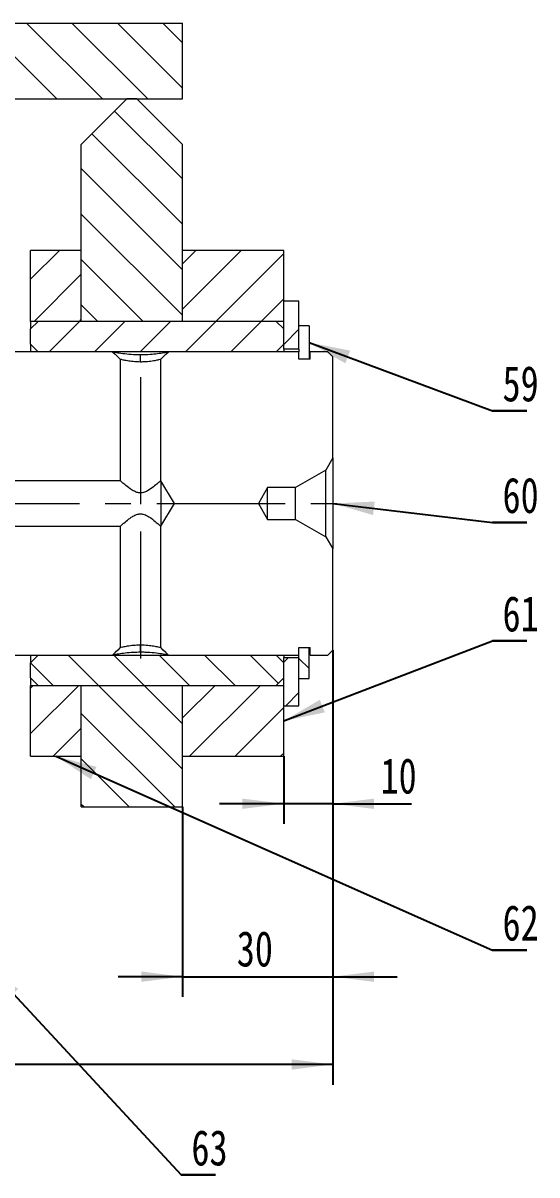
# Model space of a CAD drawing. Header units: millimetres. Extents: x -3 to 1189, y 0 to 841.
# Drawn here: x 954.4 to 1005.2, y 341.3 to 455.2 of the extents above; entities that cross this region are included whole.
import ezdxf

# ---------------------------------------------------------------- set-up
doc = ezdxf.new("R2010")
doc.units = ezdxf.units.MM
doc.linetypes.add('CENTERX2', pattern=[20.32, 12.7, -2.54, 2.54, -2.54])
doc.layers.add('10', color=7, linetype='Continuous')
doc.styles.add('SLDTEXTSTYLE0', font='hyswlongfangsong.ttf')
doc.styles.get("Standard").update_dxf_attribs({"font": 'hyswlongfangsong.ttf'})
doc.dimstyles.new('SLDDIMSTYLE0', dxfattribs={"dimtxt": 3.5, "dimasz": 4.08, "dimexe": 0, "dimexo": 0.0625, "dimgap": 0.875, "dimtad": 2, "dimlfac": 2, "dimrnd": 1e-09, "dimzin": 12, "dimdsep": 46, "dimtxsty": 'SLDTEXTSTYLE0', "dimsah": 1, "dimcen": 0.09, "dimadec": 0, "dimazin": 3, "dimtfac": 1, "dimtofl": 0, "dimtmove": 0, "dimatfit": 3, "dimfxl": 1, "dimfrac": 2, "dimtolj": 1, "dimtzin": 12, "dimarcsym": 0})
doc.dimstyles.new('SLDDIMSTYLE2', dxfattribs={"dimtxt": 3.5, "dimasz": 4.08, "dimexe": 0, "dimexo": 0.0625, "dimgap": 0.875, "dimtad": 2, "dimlfac": 2, "dimrnd": 1e-09, "dimzin": 12, "dimdsep": 46, "dimtxsty": 'SLDTEXTSTYLE0', "dimsah": 1, "dimcen": 0.09, "dimadec": 0, "dimazin": 3, "dimtfac": 1, "dimtmove": 0, "dimatfit": 0, "dimfxl": 1, "dimfrac": 2, "dimtolj": 1, "dimtzin": 12, "dimarcsym": 0})
doc.dimstyles.new('SLDDIMSTYLE3', dxfattribs={"dimtxt": 0.18, "dimasz": 4.08, "dimexe": 0, "dimexo": 0.0625, "dimgap": 0, "dimtad": 0, "dimtih": 1, "dimtoh": 1, "dimdec": 0, "dimrnd": 1e-09, "dimzin": 0, "dimdsep": 46, "dimtxsty": 'Standard', "dimsah": 1, "dimcen": 0.09, "dimadec": 0, "dimazin": 0, "dimtfac": 4.08, "dimtdec": 0, "dimtofl": 0, "dimtmove": 0, "dimatfit": 3, "dimfxl": 1, "dimfrac": 2, "dimtolj": 1, "dimtzin": 0, "dimarcsym": 0})

# ---------------------------------------------------------------- blocks, each defined once
blk = doc.blocks.new('_D_44')
at = {"layer": '10'}
for p, q in [((985.01, 393.16), (985.01, 375.96)), ((980.16, 382.66), (980.16, 375.96)), ((980.16, 377.96), (973.81, 377.96)), ((985.01, 377.96), (980.16, 377.96)), ((985.01, 377.96), (992.79, 377.96))]:
    blk.add_line(p, q, dxfattribs=at)
for points in [[(980.16, 377.96), (976.08, 378.47), (976.08, 377.45)], [(985.01, 377.96), (989.09, 377.45), (989.09, 378.47)]]:
    blk.add_solid(points, dxfattribs=at)
at = {"layer": '10', "insert": (989.72, 382.47), "char_height": 3.5, "attachment_point": 1, "style": 'SLDTEXTSTYLE0'}
blk.add_mtext('10', dxfattribs=at)
blk = doc.blocks.new('_D_45')
at = {"layer": '10'}
for p, q in [((985.01, 393.16), (985.01, 358.86)), ((970.16, 377.66), (970.16, 358.86)), ((970.16, 360.86), (963.81, 360.86)), ((970.16, 360.86), (985.01, 360.86)), ((985.01, 360.86), (991.36, 360.86))]:
    blk.add_line(p, q, dxfattribs=at)
for points in [[(970.16, 360.86), (966.08, 361.37), (966.08, 360.35)], [(985.01, 360.86), (989.09, 360.35), (989.09, 361.37)]]:
    blk.add_solid(points, dxfattribs=at)
at = {"layer": '10', "insert": (975.52, 365.37), "char_height": 3.5, "attachment_point": 1, "style": 'SLDTEXTSTYLE0'}
blk.add_mtext('30', dxfattribs=at)
blk = doc.blocks.new('_D_46')
at = {"layer": '10'}
for p, q in [((868.01, 410.41), (868.01, 350.18)), ((985.01, 393.16), (985.01, 350.18)), ((985.01, 352.18), (868.01, 352.18))]:
    blk.add_line(p, q, dxfattribs=at)
for points in [[(868.01, 352.18), (872.09, 351.67), (872.09, 352.69)], [(985.01, 352.18), (980.93, 352.69), (980.93, 351.67)]]:
    blk.add_solid(points, dxfattribs=at)
at = {"layer": '10', "insert": (919.75, 356.69), "char_height": 3.5, "attachment_point": 1, "style": 'SLDTEXTSTYLE0'}
blk.add_mtext('234', dxfattribs=at)
blk = doc.blocks.new('SW_NOTE_63')
at = {"layer": '10', "color": 0}
for p, q in [((0, 0), (3.4, 0)), ((3.4, 0), (0, 0)), ((0, 0), (3.4, 0)), ((3.4, 0), (0, 0)), ((0, 0), (3.4, 0)), ((3.4, 0), (0, 0))]:
    blk.add_line(p, q, dxfattribs=at)
at = {"layer": '10', "color": 0, "insert": (2.79, 4.44), "char_height": 3.5, "attachment_point": 2, "style": 'SLDTEXTSTYLE0'}
blk.add_mtext('59', dxfattribs=at)
blk = doc.blocks.new('SW_NOTE_64')
at = {"layer": '10', "color": 0}
for p, q in [((0, 0), (3.4, 0)), ((3.4, 0), (0, 0)), ((0, 0), (3.4, 0)), ((3.4, 0), (0, 0)), ((0, 0), (3.4, 0)), ((3.4, 0), (0, 0))]:
    blk.add_line(p, q, dxfattribs=at)
at = {"layer": '10', "color": 0, "insert": (2.79, 4.44), "char_height": 3.5, "attachment_point": 2, "style": 'SLDTEXTSTYLE0'}
blk.add_mtext('60', dxfattribs=at)
blk = doc.blocks.new('SW_NOTE_65')
at = {"layer": '10', "color": 0}
for p, q in [((0, 0), (3.4, 0)), ((3.4, 0), (0, 0)), ((0, 0), (3.4, 0)), ((3.4, 0), (0, 0)), ((0, 0), (3.4, 0)), ((3.4, 0), (0, 0))]:
    blk.add_line(p, q, dxfattribs=at)
at = {"layer": '10', "color": 0, "insert": (2.79, 4.44), "char_height": 3.5, "attachment_point": 2, "style": 'SLDTEXTSTYLE0'}
blk.add_mtext('61', dxfattribs=at)
blk = doc.blocks.new('SW_NOTE_66')
at = {"layer": '10', "color": 0}
for p, q in [((0, 0), (3.4, 0)), ((3.4, 0), (0, 0)), ((0, 0), (3.4, 0)), ((3.4, 0), (0, 0)), ((0, 0), (3.4, 0)), ((3.4, 0), (0, 0))]:
    blk.add_line(p, q, dxfattribs=at)
at = {"layer": '10', "color": 0, "insert": (2.79, 4.44), "char_height": 3.5, "attachment_point": 2, "style": 'SLDTEXTSTYLE0'}
blk.add_mtext('62', dxfattribs=at)
blk = doc.blocks.new('SW_NOTE_67')
at = {"layer": '10', "color": 0}
for p, q in [((0, 0), (3.4, 0)), ((3.4, 0), (0, 0)), ((0, 0), (3.4, 0)), ((3.4, 0), (0, 0)), ((0, 0), (3.4, 0)), ((3.4, 0), (0, 0))]:
    blk.add_line(p, q, dxfattribs=at)
at = {"layer": '10', "color": 0, "insert": (2.79, 4.44), "char_height": 3.5, "attachment_point": 2, "style": 'SLDTEXTSTYLE0'}
blk.add_mtext('63', dxfattribs=at)

msp = doc.modelspace()

# ---------------------------------------------------------------- hatches: boundary and pattern name
at = {"linetype": 'Continuous', "lineweight": 0}
h = msp.add_hatch(dxfattribs=at)
h.set_pattern_fill('ANSI31', angle=90, style=0)
h.paths.add_polyline_path([(883.1605, 455.1571), (883.1605, 447.6571), (970.1605, 447.6571), (970.1605, 455.1571)], flags=0)
h = msp.add_hatch(dxfattribs=at)
h.set_pattern_fill('ANSI31', angle=90, style=0)
h.paths.add_polyline_path([(965.6605, 447.6571), (964.6605, 447.6571), (960.1605, 443.1571), (960.1605, 425.6571), (970.1605, 425.6571), (970.1605, 443.1571)], flags=0)
h = msp.add_hatch(dxfattribs=at)
h.set_pattern_fill('ANSI31', style=0)
h.paths.add_polyline_path([(955.1605, 425.6571), (960.1605, 425.6571), (960.1605, 432.6571), (955.1605, 432.6571)], flags=0)
h = msp.add_hatch(dxfattribs=at)
h.set_pattern_fill('ANSI31', style=0)
h.paths.add_polyline_path([(970.1605, 425.6571), (980.1605, 425.6571), (980.1605, 432.6571), (970.1605, 432.6571)], flags=0)
h = msp.add_hatch(dxfattribs=at)
h.set_pattern_fill('ANSI31', style=0)
h.paths.add_polyline_path([(980.1605, 422.9071), (981.6605, 422.9071), (981.6605, 427.6571), (980.1605, 427.6571)], flags=0)
h = msp.add_hatch(dxfattribs=at)
h.set_pattern_fill('ANSI31', style=0)
h.paths.add_polyline_path([(955.9105, 422.6571), (979.4105, 422.6571), (980.1605, 423.4071), (980.1605, 424.9071), (979.4105, 425.6571), (955.9105, 425.6571), (955.1605, 424.9071), (955.1605, 423.4071)], flags=0)
h = msp.add_hatch(dxfattribs=at)
h.set_pattern_fill('ANSI31', angle=90, style=0)
h.paths.add_polyline_path([(981.6605, 393.4071), (981.6605, 390.3471), (982.6605, 390.3471), (982.6605, 393.4071)], flags=0)
h = msp.add_hatch(dxfattribs=at)
h.set_pattern_fill('ANSI31', angle=90, style=0)
h.paths.add_polyline_path([(979.4105, 392.6571), (955.9105, 392.6571), (955.1605, 391.9071), (955.1605, 390.4071), (955.9105, 389.6571), (979.4105, 389.6571), (980.1605, 390.4071), (980.1605, 391.9071)], flags=0)
h = msp.add_hatch(dxfattribs=at)
h.set_pattern_fill('ANSI31', style=0)
h.paths.add_polyline_path([(980.1605, 387.6571), (981.6605, 387.6571), (981.6605, 392.4071), (980.1605, 392.4071)], flags=0)
h = msp.add_hatch(dxfattribs=at)
h.set_pattern_fill('ANSI31', style=0)
h.paths.add_polyline_path([(955.1605, 382.6571), (960.1605, 382.6571), (960.1605, 389.6571), (955.1605, 389.6571)], flags=0)
h = msp.add_hatch(dxfattribs=at)
h.set_pattern_fill('ANSI31', angle=90, style=0)
h.paths.add_polyline_path([(960.1605, 389.6571), (960.1605, 377.6571), (970.1605, 377.6571), (970.1605, 389.6571)], flags=0)
h = msp.add_hatch(dxfattribs=at)
h.set_pattern_fill('ANSI31', style=0)
h.paths.add_polyline_path([(970.1605, 382.6571), (980.1605, 382.6571), (980.1605, 389.6571), (970.1605, 389.6571)], flags=0)

# ---------------------------------------------------------------- linework, layer by layer
at = {"color": 7, "linetype": 'Continuous', "lineweight": 15}
for p, q in [((883.1605, 455.1571), (970.1605, 455.1571)), ((970.1605, 447.6571), (970.1605, 455.1571)), ((883.1605, 447.6571), (970.1605, 447.6571)), ((964.6605, 447.6571), (960.1605, 443.1571)), ((965.6605, 447.6571), (964.6605, 447.6571)), ((970.1605, 443.1571), (965.6605, 447.6571)), ((960.1605, 425.6571), (960.1605, 443.1571)), ((970.1605, 425.6571), (970.1605, 443.1571)), ((955.1605, 425.6571), (955.1605, 432.6571)), ((960.1605, 432.6571), (955.1605, 432.6571)), ((960.1605, 425.6571), (960.1605, 432.6571)), ((980.1605, 432.6571), (970.1605, 432.6571)), ((970.1605, 425.6571), (970.1605, 432.6571)), ((980.1605, 425.6571), (980.1605, 432.6571)), ((980.1605, 422.9071), (980.1605, 427.6571)), ((981.6605, 427.6571), (980.1605, 427.6571)), ((981.6605, 422.9071), (981.6605, 427.6571)), ((960.1605, 425.6571), (955.1605, 425.6571)), ((955.1605, 425.6571), (955.1605, 424.9071)), ((955.9105, 425.6571), (955.1605, 424.9071)), ((955.1605, 423.4071), (955.1605, 424.9071)), ((979.4105, 425.6571), (955.9105, 425.6571)), ((970.1605, 425.6571), (960.1605, 425.6571)), ((980.1605, 425.6571), (970.1605, 425.6571)), ((980.1605, 424.9071), (979.4105, 425.6571)), ((980.1605, 423.4071), (980.1605, 424.9071)), ((982.6605, 425.2269), (981.6605, 425.2269)), ((982.6605, 425.2269), (982.6605, 421.9071)), ((963.2605, 422.6571), (942.7604, 422.6571)), ((955.9105, 422.6571), (955.1605, 423.4071)), ((955.1605, 423.4071), (955.1605, 422.6571)), ((979.4105, 422.6571), (955.9105, 422.6571)), ((981.6605, 422.6571), (968.7605, 422.6571)), ((980.1605, 423.4071), (979.4105, 422.6571)), ((981.6605, 422.9071), (980.1605, 422.9071)), ((980.1605, 422.9071), (980.1605, 422.6571)), ((981.6605, 422.9071), (981.6605, 422.8759)), ((981.6605, 422.8759), (981.6605, 422.6571)), ((981.6605, 421.9071), (981.6605, 422.6571)), ((982.7605, 421.9071), (982.7605, 422.6571)), ((984.5104, 422.6571), (982.7605, 422.6571)), ((985.0105, 422.1571), (984.5104, 422.6571)), ((964.0105, 421.9071), (964.0105, 409.9071)), ((966.0105, 421.6395), (966.0105, 422.3755)), ((968.0105, 409.9071), (968.0105, 421.9071)), ((982.7605, 421.9071), (981.6605, 421.9071)), ((985.0105, 412.1571), (985.0105, 422.1571)), ((985.0105, 412.1571), (984.3176, 410.9571)), ((985.0105, 412.1571), (985.0105, 403.1571)), ((984.3176, 410.9571), (981.3298, 409.2321)), ((984.3176, 404.3571), (984.3176, 410.9571)), ((964.0105, 409.9071), (942.0105, 409.9071)), ((968.0105, 409.9071), (968.0105, 405.4071)), ((969.3624, 407.6571), (968.0105, 409.9071)), ((978.5592, 409.2321), (977.6498, 407.6571)), ((981.3298, 409.2321), (978.5592, 409.2321)), ((978.5592, 406.0821), (978.5592, 409.2321)), ((981.3298, 406.0821), (981.3298, 409.2321)), ((968.0105, 405.4071), (969.3624, 407.6571)), ((977.6498, 407.6571), (978.5592, 406.0821)), ((978.5592, 406.0821), (981.3298, 406.0821)), ((981.3298, 406.0821), (984.3176, 404.3571)), ((942.0105, 405.4071), (964.0105, 405.4071)), ((964.0105, 405.4071), (964.0105, 393.4071)), ((968.0105, 393.4071), (968.0105, 405.4071)), ((984.3176, 404.3571), (985.0105, 403.1571)), ((985.0105, 393.1572), (985.0105, 403.1571)), ((966.0105, 392.9381), (966.0105, 393.6743)), ((981.6605, 393.4071), (982.6605, 393.4071)), ((981.6605, 390.3471), (981.6605, 393.4071)), ((981.6605, 393.4071), (982.7605, 393.4071)), ((981.6605, 392.6571), (981.6605, 393.4071)), ((982.6605, 390.3471), (982.6605, 393.4071)), ((982.7605, 392.6571), (982.7605, 393.4071)), ((984.5104, 392.6571), (985.0105, 393.1572)), ((942.7604, 392.6571), (963.2605, 392.6571)), ((955.1605, 391.9071), (955.9105, 392.6571)), ((955.1605, 392.6571), (955.1605, 391.9071)), ((955.1605, 390.4071), (955.1605, 391.9071)), ((955.9105, 392.6571), (979.4105, 392.6571)), ((968.7605, 392.6571), (981.6605, 392.6571)), ((979.4105, 392.6571), (980.1605, 391.9071)), ((980.1605, 392.6571), (980.1605, 392.4071)), ((980.1605, 387.6571), (980.1605, 392.4071)), ((980.1605, 392.4071), (981.6605, 392.4071)), ((980.1605, 390.4071), (980.1605, 391.9071)), ((981.6605, 387.6571), (981.6605, 392.4071)), ((982.7605, 392.6571), (984.5104, 392.6571)), ((955.1605, 390.4071), (955.1605, 389.6571)), ((955.1605, 390.4071), (955.9105, 389.6571)), ((955.1605, 389.6571), (960.1605, 389.6571)), ((955.1605, 382.6571), (955.1605, 389.6571)), ((955.9105, 389.6571), (979.4105, 389.6571)), ((960.1605, 382.6571), (960.1605, 389.6571)), ((960.1605, 389.6571), (970.1605, 389.6571)), ((960.1605, 377.6571), (960.1605, 389.6571)), ((970.1605, 389.6571), (980.1605, 389.6571)), ((970.1605, 382.6571), (970.1605, 389.6571)), ((970.1605, 377.6571), (970.1605, 389.6571)), ((979.4105, 389.6571), (980.1605, 390.4071)), ((980.1605, 382.6571), (980.1605, 389.6571)), ((981.6605, 390.3471), (982.6605, 390.3471)), ((980.1605, 387.6571), (981.6605, 387.6571)), ((955.1605, 382.6571), (960.1605, 382.6571)), ((970.1605, 382.6571), (980.1605, 382.6571)), ((960.1605, 377.6571), (970.1605, 377.6571))]:
    msp.add_line(p, q, dxfattribs=at)
at = {"color": 7, "linetype": 'Continuous', "lineweight": 15, "flags": 128}
for points in [[(963.2605, 422.6571), (963.514, 422.4035), (963.7647, 422.1529), (964.0105, 421.9071)], [(968.0105, 421.9071), (968.2644, 422.161), (968.515, 422.4117), (968.7605, 422.6571)], [(964.0105, 393.4071), (963.7567, 393.1534), (963.5059, 392.9026), (963.2605, 392.6571)], [(968.7605, 392.6571), (968.5069, 392.9107), (968.256, 393.1616), (968.0105, 393.4071)]]:
    msp.add_lwpolyline(points, dxfattribs=at)
at = {"color": 7, "linetype": 'Continuous', "lineweight": 15}
for points, knots in [([(963.2605, 422.6571), (963.2605, 422.6571), (963.2612, 422.657), (963.3783, 422.6326), (963.8685, 422.5419), (964.6156, 422.4401), (965.3801, 422.3818), (965.8525, 422.3769), (966.0105, 422.3753)], [0, 0, 0, 0, 0.00416948, 0.23052617, 0.45686562, 0.68004523, 0.89300066, 1, 1, 1, 1]), ([(966.0105, 422.3754), (966.2579, 422.3794), (966.7958, 422.388), (967.5609, 422.4596), (968.2141, 422.5527), (968.6708, 422.6385), (968.7304, 422.6509), (968.7605, 422.6571)], [0, 0, 0, 0, 0.16712897, 0.36331658, 0.56652186, 0.78102498, 1, 1, 1, 1]), ([(966.0105, 421.6396), (965.7602, 421.6472), (965.2911, 421.6614), (964.6914, 421.7514), (964.2569, 421.8429), (964.0384, 421.8997), (964.0179, 421.9051), (964.0105, 421.9071)], [0, 0, 0, 0, 0.23764259, 0.44532994, 0.66039504, 0.87754133, 1, 1, 1, 1]), ([(968.0105, 421.9071), (968.0064, 421.9061), (967.9931, 421.9025), (967.8255, 421.8584), (967.4324, 421.7703), (966.8739, 421.6811), (966.3651, 421.6422), (966.0745, 421.6406), (966.0105, 421.6403)], [0, 0, 0, 0, 0.08961795, 0.29653311, 0.50645829, 0.72259981, 0.93885093, 1, 1, 1, 1]), ([(968.0105, 409.9071), (967.995, 409.8933), (967.9641, 409.8658), (967.7115, 409.6439), (967.3002, 409.2997), (966.8096, 408.9381), (966.3579, 408.7269), (965.9896, 408.668), (965.581, 408.7477), (965.0651, 409.0336), (964.5683, 409.4242), (964.1978, 409.7411), (964.0318, 409.8881), (964.0164, 409.9019), (964.0105, 409.9071)], [0, 0, 0, 0, 0.08170862, 0.16305449, 0.27645087, 0.39250685, 0.45473469, 0.50002992, 0.55448086, 0.63461756, 0.76717843, 0.86817403, 0.94966778, 1, 1, 1, 1]), ([(964.0105, 405.4071), (964.0128, 405.4092), (964.0208, 405.4163), (964.1231, 405.5072), (964.3959, 405.744), (964.7673, 406.0516), (965.1792, 406.3407), (965.517, 406.5302), (965.8103, 406.6171), (966.0949, 406.6336), (966.44, 406.5666), (966.9558, 406.2805), (967.4526, 405.89), (967.8231, 405.5731), (967.9891, 405.4261), (968.0046, 405.4124), (968.0105, 405.4071)], [0, 0, 0, 0, 0.03182459, 0.10621425, 0.18523166, 0.30569533, 0.36660975, 0.4293572, 0.48306128, 0.50029483, 0.55471794, 0.63481116, 0.76730271, 0.86824391, 0.9496944, 1, 1, 1, 1]), ([(964.0105, 393.4071), (964.0145, 393.4082), (964.0279, 393.4117), (964.196, 393.4559), (964.5894, 393.5442), (965.1481, 393.6329), (965.6566, 393.6727), (965.9468, 393.6736), (966.0105, 393.6738)], [0, 0, 0, 0, 0.09000032, 0.29690702, 0.50685129, 0.72300362, 0.93919215, 1, 1, 1, 1]), ([(966.0105, 393.6737), (966.2607, 393.6667), (966.73, 393.6537), (967.3298, 393.5625), (967.7643, 393.4714), (967.9826, 393.4145), (968.0031, 393.4091), (968.0105, 393.4071)], [0, 0, 0, 0, 0.23761117, 0.44547708, 0.66061319, 0.8777622, 1, 1, 1, 1]), ([(966.0105, 392.9388), (965.7629, 392.9348), (965.2293, 392.9263), (964.4667, 392.8554), (963.8133, 392.7627), (963.3517, 392.6761), (963.2912, 392.6635), (963.2605, 392.6571)], [0, 0, 0, 0, 0.16718827, 0.36032961, 0.56442275, 0.77868833, 1, 1, 1, 1]), ([(968.7605, 392.6571), (968.7605, 392.6571), (968.7601, 392.6572), (968.6448, 392.6812), (968.1566, 392.7716), (967.4106, 392.8736), (966.6443, 392.9324), (966.1695, 392.9372), (966.0105, 392.9387)], [0, 0, 0, 0, 0.00273488, 0.2290523, 0.45544138, 0.67842156, 0.89230644, 1, 1, 1, 1])]:
    msp.add_open_spline(points, degree=3, knots=knots, dxfattribs=at)
at = {"layer": '10', "linetype": 'CENTERX2', "lineweight": 0}
for p, q in [((966.0105, 420.1411), (966.0105, 407.5878)), ((866.0105, 407.6571), (987.0105, 407.6571)), ((966.0105, 404.8884), (966.0105, 392.3237))]:
    msp.add_line(p, q, dxfattribs=at)

# ---------------------------------------------------------------- block references
at = {"layer": '10'}
for name, p in [('SW_NOTE_63', (1000.764, 416.8081)), ('SW_NOTE_64', (1000.764, 405.7725)), ('SW_NOTE_65', (1000.764, 394.0577)), ('SW_NOTE_66', (1000.764, 363.4975)), ('SW_NOTE_67', (970.034, 341.2564))]:
    msp.add_blockref(name, p, dxfattribs=at)

# ---------------------------------------------------------------- dimensions: what is measured, and where the dimension line sits
dim = msp.add_linear_dim(base=(868.0105, 352.1813), p1=(985.0105, 393.1572), p2=(868.0105, 410.4072), angle=0, dimstyle='SLDDIMSTYLE0', dxfattribs=at)
dim.commit()
dim.dimension.update_dxf_attribs({"geometry": '_D_46', "text_midpoint": (922.0566, 352.1813), "dimtype": 160})
for base, p1, p2, picture, middle in [((985.0105, 360.8581), (970.1605, 377.6571), (985.0105, 393.1572), '_D_45', (977.0608, 360.8581)), ((980.1605, 377.9607), (985.0105, 393.1572), (980.1605, 382.6571), '_D_44', (991.257, 377.9607))]:
    dim = msp.add_linear_dim(base=base, p1=p1, p2=p2, dimstyle='SLDDIMSTYLE2', dxfattribs=at)
    dim.commit()
    dim.dimension.update_dxf_attribs({"geometry": picture, "text_midpoint": middle, "dimtype": 160})

# ---------------------------------------------------------------- leaders
for points in [[(982.6605, 423.567), (1000.764, 416.8081)], [(985.0105, 407.6571), (1000.764, 405.7725)], [(980.1605, 386.1571), (1000.764, 394.0577)], [(957.6605, 382.6571), (1000.764, 363.4975)], [(950.6525, 362.1813), (970.034, 341.2564)]]:
    msp.add_leader(points, dimstyle='SLDDIMSTYLE3', dxfattribs=at)

doc.saveas('drawing.dxf')
